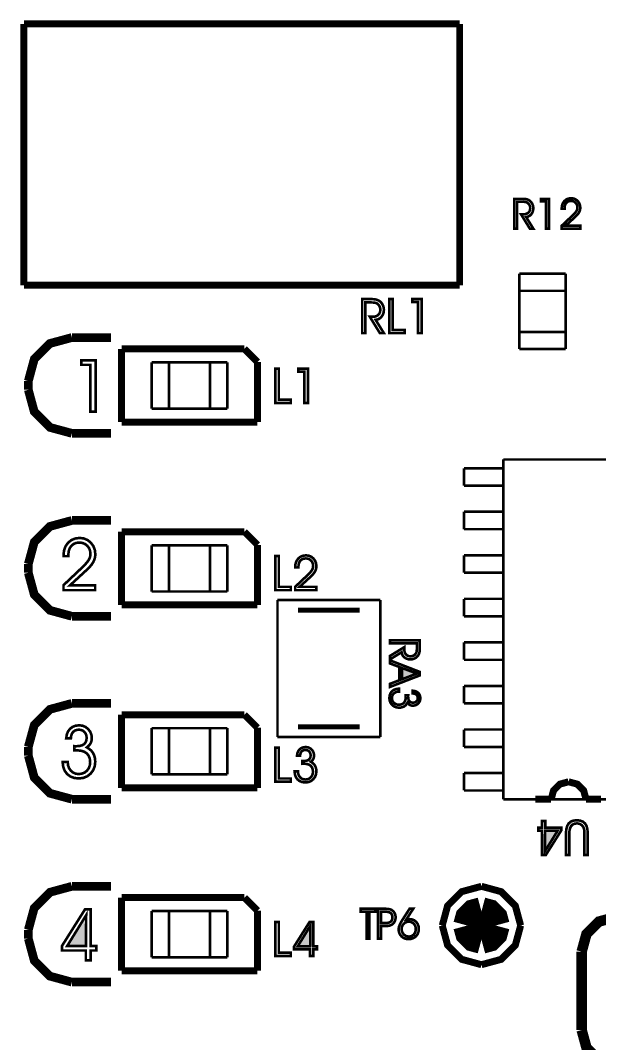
# Model space of a CAD drawing. Extents: x -1.96 to 2.19, y -1.6 to 2.11.
# Drawn here: x -0.702 to -0.038, y 0.253 to 1.427 of the extents above; entities that cross this region are included whole.
import ezdxf

# ---------------------------------------------------------------- set-up
doc = ezdxf.new("R2010")
doc.units = 0
doc.header["$LTSCALE"] = 0.000394
for name, color, linetype in [('M4', 7, 'CONTINUOUS'), ('ML', 7, 'CONTINUOUS'), ('TO', 7, 'CONTINUOUS')]:
    doc.layers.add(name, color=color, linetype=linetype)

msp = doc.modelspace()

# ---------------------------------------------------------------- linework, layer by layer
at = {"layer": 'M4', "color": 7, "linetype": 'CONTINUOUS', "const_width": 0.003}
for points in [[(-0.130008, 1.050165), (-0.130008, 1.136776)], [(-0.130008, 1.136776), (-0.076862, 1.136776)], [(-0.076862, 1.050165), (-0.076862, 1.136776)], [(-0.130008, 1.117091), (-0.076862, 1.117091)], [(-0.130008, 1.06985), (-0.076862, 1.06985)], [(-0.130008, 1.050165), (-0.076862, 1.050165)], [(-0.55174, 1.035043), (-0.46513, 1.035043)], [(-0.55174, 0.981898), (-0.55174, 1.035043)], [(-0.532055, 0.981898), (-0.532055, 1.035043)], [(-0.484815, 0.981898), (-0.484815, 1.035043)], [(-0.46513, 0.981898), (-0.46513, 1.035043)], [(-0.55174, 0.981898), (-0.46513, 0.981898)], [(-0.148433, 0.533472), (-0.148433, 0.923472)], [(-0.148433, 0.923472), (0.001567, 0.923472)], [(-0.193433, 0.913472), (-0.148433, 0.913472)], [(-0.193433, 0.893472), (-0.193433, 0.913472)], [(-0.193433, 0.893472), (-0.148433, 0.893472)], [(-0.193433, 0.863472), (-0.148433, 0.863472)], [(-0.193433, 0.843472), (-0.193433, 0.863472)], [(-0.193433, 0.843472), (-0.148433, 0.843472)], [(-0.55174, 0.771898), (-0.55174, 0.825043)], [(-0.55174, 0.825043), (-0.46513, 0.825043)], [(-0.532055, 0.771898), (-0.532055, 0.825043)], [(-0.484815, 0.771898), (-0.484815, 0.825043)], [(-0.46513, 0.771898), (-0.46513, 0.825043)], [(-0.193433, 0.813472), (-0.148433, 0.813472)], [(-0.193433, 0.793472), (-0.193433, 0.813472)], [(-0.193433, 0.793472), (-0.148433, 0.793472)], [(-0.55174, 0.771898), (-0.46513, 0.771898)], [(-0.407488, 0.604732), (-0.407488, 0.762213)], [(-0.407488, 0.762213), (-0.289382, 0.762213)], [(-0.289382, 0.604732), (-0.289382, 0.762213)], [(-0.193433, 0.763472), (-0.148433, 0.763472)], [(-0.193433, 0.743472), (-0.193433, 0.763472)], [(-0.193433, 0.743472), (-0.148433, 0.743472)], [(-0.193433, 0.713472), (-0.148433, 0.713472)], [(-0.193433, 0.693472), (-0.193433, 0.713472)], [(-0.193433, 0.693472), (-0.148433, 0.693472)], [(-0.193433, 0.663472), (-0.148433, 0.663472)], [(-0.193433, 0.643472), (-0.193433, 0.663472)], [(-0.193433, 0.643472), (-0.148433, 0.643472)], [(-0.55174, 0.561898), (-0.55174, 0.615043)], [(-0.55174, 0.615043), (-0.46513, 0.615043)], [(-0.532055, 0.561898), (-0.532055, 0.615043)], [(-0.484815, 0.561898), (-0.484815, 0.615043)], [(-0.46513, 0.561898), (-0.46513, 0.615043)], [(-0.193433, 0.613472), (-0.148433, 0.613472)], [(-0.193433, 0.593472), (-0.193433, 0.613472)], [(-0.407488, 0.604732), (-0.289382, 0.604732)], [(-0.193433, 0.593472), (-0.148433, 0.593472)], [(-0.193433, 0.563472), (-0.148433, 0.563472)], [(-0.193433, 0.543472), (-0.193433, 0.563472)], [(-0.55174, 0.561898), (-0.46513, 0.561898)], [(-0.073429, 0.553469), (-0.08351, 0.550731), (-0.090692, 0.543551), (-0.093429, 0.533472)], [(-0.073429, 0.553469), (-0.08351, 0.550731), (-0.090692, 0.543551), (-0.093429, 0.533472)], [(-0.053429, 0.533472), (-0.056166, 0.543551), (-0.063348, 0.550731), (-0.073429, 0.553469)], [(-0.053429, 0.533472), (-0.056166, 0.543551), (-0.063348, 0.550731), (-0.073429, 0.553469)], [(-0.193433, 0.543472), (-0.148433, 0.543472)], [(-0.148433, 0.533472), (-0.103433, 0.533472)], [(-0.103433, 0.533472), (-0.042433, 0.533472)], [(-0.043433, 0.533472), (0.001567, 0.533472)], [(-0.55174, 0.351898), (-0.55174, 0.405043)], [(-0.55174, 0.405043), (-0.46513, 0.405043)], [(-0.532055, 0.351898), (-0.532055, 0.405043)], [(-0.484815, 0.351898), (-0.484815, 0.405043)], [(-0.46513, 0.351898), (-0.46513, 0.405043)], [(-0.55174, 0.351898), (-0.46513, 0.351898)]]:
    msp.add_lwpolyline(points, dxfattribs=at)
at = {"layer": 'ML', "color": 7, "linetype": 'CONTINUOUS', "const_width": 0.0325}
for points in [[(-0.173429, 0.40472), (-0.181619, 0.402497), (-0.187453, 0.396662), (-0.189677, 0.388472)], [(-0.173429, 0.40472), (-0.181619, 0.402497), (-0.187453, 0.396662), (-0.189677, 0.388472)], [(-0.157181, 0.388472), (-0.159405, 0.396662), (-0.165239, 0.402497), (-0.173429, 0.40472)], [(-0.157181, 0.388472), (-0.159405, 0.396662), (-0.165239, 0.402497), (-0.173429, 0.40472)], [(-0.189677, 0.388472), (-0.187453, 0.380283), (-0.181619, 0.374448), (-0.173429, 0.372224)], [(-0.189677, 0.388472), (-0.187453, 0.380283), (-0.181619, 0.374448), (-0.173429, 0.372224)], [(-0.173429, 0.372224), (-0.165239, 0.374448), (-0.159405, 0.380283), (-0.157181, 0.388472)], [(-0.173429, 0.372224), (-0.165239, 0.374448), (-0.159405, 0.380283), (-0.157181, 0.388472)]]:
    msp.add_lwpolyline(points, dxfattribs=at)
at = {"layer": 'TO', "color": 7, "linetype": 'CONTINUOUS'}
for points, const_width in [([(-0.698433, 1.123472), (-0.698433, 1.423472)], 0.008), ([(-0.698433, 1.423472), (-0.198433, 1.423472)], 0.008), ([(-0.198433, 1.123472), (-0.198433, 1.423472)], 0.008), ([(-0.132421, 1.219339), (-0.132421, 1.188472), (-0.135732, 1.188472), (-0.135732, 1.222701), (-0.126539, 1.222701), (-0.124649, 1.22265), (-0.123024, 1.222497), (-0.121661, 1.222244), (-0.12047, 1.221871), (-0.119354, 1.221366), (-0.118315, 1.220728), (-0.117045, 1.219665), (-0.115968, 1.218387), (-0.115079, 1.216894), (-0.11442, 1.215264), (-0.114025, 1.213571), (-0.113894, 1.211815), (-0.114155, 1.209289), (-0.114941, 1.207009), (-0.116252, 1.204976), (-0.117961, 1.20335), (-0.119931, 1.202307), (-0.122165, 1.201846), (-0.113894, 1.188472), (-0.11789, 1.188472), (-0.128047, 1.204976), (-0.124803, 1.204976), (-0.122774, 1.205188), (-0.121015, 1.205822), (-0.119524, 1.206878), (-0.118394, 1.208268), (-0.117715, 1.209901), (-0.117488, 1.211772), (-0.117558, 1.212941), (-0.117766, 1.214038), (-0.118114, 1.215063), (-0.118593, 1.216008), (-0.119208, 1.216868), (-0.119957, 1.217646), (-0.120678, 1.218197), (-0.12149, 1.218632), (-0.12239, 1.218953), (-0.123585, 1.219168), (-0.125276, 1.219296), (-0.127461, 1.219339), (-0.132421, 1.219339)], 0.003), ([(-0.132421, 1.219339), (-0.132421, 1.188472), (-0.135732, 1.188472), (-0.135732, 1.222701), (-0.126539, 1.222701), (-0.124649, 1.22265), (-0.123024, 1.222497), (-0.121661, 1.222244), (-0.12047, 1.221871), (-0.119354, 1.221366), (-0.118315, 1.220728), (-0.117045, 1.219665), (-0.115968, 1.218387), (-0.115079, 1.216894), (-0.11442, 1.215264), (-0.114025, 1.213571), (-0.113894, 1.211815), (-0.114155, 1.209289), (-0.114941, 1.207009), (-0.116252, 1.204976), (-0.117961, 1.20335), (-0.119931, 1.202307), (-0.122165, 1.201846), (-0.113894, 1.188472), (-0.11789, 1.188472), (-0.128047, 1.204976), (-0.124803, 1.204976), (-0.122774, 1.205188), (-0.121015, 1.205822), (-0.119524, 1.206878), (-0.118394, 1.208268), (-0.117715, 1.209901), (-0.117488, 1.211772), (-0.117558, 1.212941), (-0.117766, 1.214038), (-0.118114, 1.215063), (-0.118593, 1.216008), (-0.119208, 1.216868), (-0.119957, 1.217646), (-0.120678, 1.218197), (-0.12149, 1.218632), (-0.12239, 1.218953), (-0.123585, 1.219168), (-0.125276, 1.219296), (-0.127461, 1.219339), (-0.132421, 1.219339)], 0.003), ([(-0.095776, 1.188472), (-0.099346, 1.188472), (-0.099346, 1.219764), (-0.105315, 1.219764), (-0.105315, 1.222701), (-0.095776, 1.222701), (-0.095776, 1.188472)], 0.003), ([(-0.095776, 1.188472), (-0.099346, 1.188472), (-0.099346, 1.219764), (-0.105315, 1.219764), (-0.105315, 1.222701), (-0.095776, 1.222701), (-0.095776, 1.188472)], 0.003), ([(-0.06011, 1.188472), (-0.081331, 1.188472), (-0.081331, 1.191787), (-0.069201, 1.203299), (-0.067073, 1.205412), (-0.065488, 1.207207), (-0.064441, 1.208685), (-0.063795, 1.210016), (-0.063408, 1.211379), (-0.06328, 1.212776), (-0.063512, 1.214803), (-0.064212, 1.216601), (-0.065382, 1.218169), (-0.066911, 1.219378), (-0.068694, 1.220102), (-0.070732, 1.220343), (-0.072808, 1.220096), (-0.074587, 1.219354), (-0.076067, 1.218118), (-0.077179, 1.216473), (-0.077845, 1.214503), (-0.078067, 1.212205), (-0.078064, 1.21207), (-0.078056, 1.211906), (-0.078043, 1.211717), (-0.078029, 1.211526), (-0.078019, 1.211369), (-0.078016, 1.211244), (-0.081331, 1.211244), (-0.081331, 1.211756), (-0.080993, 1.214994), (-0.07998, 1.217802), (-0.078291, 1.220181), (-0.076066, 1.221981), (-0.073453, 1.223064), (-0.070453, 1.223425), (-0.067694, 1.223077), (-0.065228, 1.222032), (-0.063055, 1.220287), (-0.061363, 1.21803), (-0.060349, 1.215449), (-0.060012, 1.212543), (-0.060154, 1.210796), (-0.060581, 1.209097), (-0.061295, 1.207449), (-0.062312, 1.205811), (-0.063663, 1.204139), (-0.065346, 1.202433), (-0.076886, 1.191787), (-0.06011, 1.191787), (-0.06011, 1.188472)], 0.003), ([(-0.06011, 1.188472), (-0.081331, 1.188472), (-0.081331, 1.191787), (-0.069201, 1.203299), (-0.067073, 1.205412), (-0.065488, 1.207207), (-0.064441, 1.208685), (-0.063795, 1.210016), (-0.063408, 1.211379), (-0.06328, 1.212776), (-0.063512, 1.214803), (-0.064212, 1.216601), (-0.065382, 1.218169), (-0.066911, 1.219378), (-0.068694, 1.220102), (-0.070732, 1.220343), (-0.072808, 1.220096), (-0.074587, 1.219354), (-0.076067, 1.218118), (-0.077179, 1.216473), (-0.077845, 1.214503), (-0.078067, 1.212205), (-0.078064, 1.21207), (-0.078056, 1.211906), (-0.078043, 1.211717), (-0.078029, 1.211526), (-0.078019, 1.211369), (-0.078016, 1.211244), (-0.081331, 1.211244), (-0.081331, 1.211756), (-0.080993, 1.214994), (-0.07998, 1.217802), (-0.078291, 1.220181), (-0.076066, 1.221981), (-0.073453, 1.223064), (-0.070453, 1.223425), (-0.067694, 1.223077), (-0.065228, 1.222032), (-0.063055, 1.220287), (-0.061363, 1.21803), (-0.060349, 1.215449), (-0.060012, 1.212543), (-0.060154, 1.210796), (-0.060581, 1.209097), (-0.061295, 1.207449), (-0.062312, 1.205811), (-0.063663, 1.204139), (-0.065346, 1.202433), (-0.076886, 1.191787), (-0.06011, 1.191787), (-0.06011, 1.188472)], 0.003), ([(-0.698433, 1.123472), (-0.198433, 1.123472)], 0.008), ([(-0.306559, 1.103748), (-0.306559, 1.068472), (-0.310346, 1.068472), (-0.310346, 1.107591), (-0.299839, 1.107591), (-0.297679, 1.107533), (-0.295822, 1.107358), (-0.294264, 1.107067), (-0.292902, 1.106643), (-0.291628, 1.106065), (-0.290437, 1.105335), (-0.288988, 1.104122), (-0.287758, 1.102662), (-0.286744, 1.100953), (-0.285988, 1.09909), (-0.285536, 1.097156), (-0.285386, 1.09515), (-0.285685, 1.092263), (-0.286584, 1.089657), (-0.288083, 1.087335), (-0.290036, 1.085476), (-0.292287, 1.084285), (-0.294839, 1.08376), (-0.285386, 1.068472), (-0.289953, 1.068472), (-0.301563, 1.087335), (-0.297858, 1.087335), (-0.295538, 1.087576), (-0.293527, 1.088301), (-0.291823, 1.089508), (-0.290532, 1.091097), (-0.289755, 1.092963), (-0.289496, 1.095102), (-0.289575, 1.096437), (-0.289812, 1.097691), (-0.290209, 1.098862), (-0.290756, 1.099941), (-0.291459, 1.100925), (-0.292319, 1.101815), (-0.293142, 1.102445), (-0.294068, 1.102943), (-0.295098, 1.103311), (-0.296464, 1.103554), (-0.298396, 1.103699), (-0.300894, 1.103748), (-0.306559, 1.103748)], 0.003), ([(-0.306559, 1.103748), (-0.306559, 1.068472), (-0.310346, 1.068472), (-0.310346, 1.107591), (-0.299839, 1.107591), (-0.297679, 1.107533), (-0.295822, 1.107358), (-0.294264, 1.107067), (-0.292902, 1.106643), (-0.291628, 1.106065), (-0.290437, 1.105335), (-0.288988, 1.104122), (-0.287758, 1.102662), (-0.286744, 1.100953), (-0.285988, 1.09909), (-0.285536, 1.097156), (-0.285386, 1.09515), (-0.285685, 1.092263), (-0.286584, 1.089657), (-0.288083, 1.087335), (-0.290036, 1.085476), (-0.292287, 1.084285), (-0.294839, 1.08376), (-0.285386, 1.068472), (-0.289953, 1.068472), (-0.301563, 1.087335), (-0.297858, 1.087335), (-0.295538, 1.087576), (-0.293527, 1.088301), (-0.291823, 1.089508), (-0.290532, 1.091097), (-0.289755, 1.092963), (-0.289496, 1.095102), (-0.289575, 1.096437), (-0.289812, 1.097691), (-0.290209, 1.098862), (-0.290756, 1.099941), (-0.291459, 1.100925), (-0.292319, 1.101815), (-0.293142, 1.102445), (-0.294068, 1.102943), (-0.295098, 1.103311), (-0.296464, 1.103554), (-0.298396, 1.103699), (-0.300894, 1.103748), (-0.306559, 1.103748)], 0.003), ([(-0.261583, 1.068472), (-0.279209, 1.068472), (-0.279209, 1.107591), (-0.275339, 1.107591), (-0.275339, 1.07226), (-0.261583, 1.07226), (-0.261583, 1.068472)], 0.003), ([(-0.261583, 1.068472), (-0.279209, 1.068472), (-0.279209, 1.107591), (-0.275339, 1.107591), (-0.275339, 1.07226), (-0.261583, 1.07226), (-0.261583, 1.068472)], 0.003), ([(-0.242004, 1.068472), (-0.246087, 1.068472), (-0.246087, 1.104236), (-0.252909, 1.104236), (-0.252909, 1.107591), (-0.242004, 1.107591), (-0.242004, 1.068472)], 0.003), ([(-0.242004, 1.068472), (-0.246087, 1.068472), (-0.246087, 1.104236), (-0.252909, 1.104236), (-0.252909, 1.107591), (-0.242004, 1.107591), (-0.242004, 1.068472)], 0.003), ([(-0.643433, 1.063469), (-0.668633, 1.056626), (-0.686586, 1.038672), (-0.693429, 1.013472)], 0.01), ([(-0.643433, 1.063469), (-0.668633, 1.056626), (-0.686586, 1.038672), (-0.693429, 1.013472)], 0.01), ([(-0.643433, 1.063472), (-0.598433, 1.063472)], 0.01), ([(-0.586433, 1.050472), (-0.445433, 1.050472)], 0.008), ([(-0.586433, 0.966472), (-0.586433, 1.050472)], 0.008), ([(-0.445433, 1.050472), (-0.430433, 1.035472)], 0.008), ([(-0.616205, 0.978472), (-0.622323, 0.978472), (-0.622323, 1.032114), (-0.632559, 1.032114), (-0.632559, 1.03715), (-0.616205, 1.03715), (-0.616205, 0.978472)], 0.003), ([(-0.616205, 0.978472), (-0.622323, 0.978472), (-0.622323, 1.032114), (-0.632559, 1.032114), (-0.632559, 1.03715), (-0.616205, 1.03715), (-0.616205, 0.978472)], 0.003), ([(-0.430433, 0.966472), (-0.430433, 1.035472)], 0.008), ([(-0.392181, 0.988472), (-0.409807, 0.988472), (-0.409807, 1.027591), (-0.405937, 1.027591), (-0.405937, 0.99226), (-0.392181, 0.99226), (-0.392181, 0.988472)], 0.003), ([(-0.392181, 0.988472), (-0.409807, 0.988472), (-0.409807, 1.027591), (-0.405937, 1.027591), (-0.405937, 0.99226), (-0.392181, 0.99226), (-0.392181, 0.988472)], 0.003), ([(-0.372602, 0.988472), (-0.376685, 0.988472), (-0.376685, 1.024236), (-0.383508, 1.024236), (-0.383508, 1.027591), (-0.372602, 1.027591), (-0.372602, 0.988472)], 0.003), ([(-0.372602, 0.988472), (-0.376685, 0.988472), (-0.376685, 1.024236), (-0.383508, 1.024236), (-0.383508, 1.027591), (-0.372602, 1.027591), (-0.372602, 0.988472)], 0.003), ([(-0.693433, 1.003472), (-0.693433, 1.013472)], 0.01), ([(-0.693429, 1.003472), (-0.686586, 0.978273), (-0.668633, 0.960319), (-0.643433, 0.953476)], 0.01), ([(-0.693429, 1.003472), (-0.686586, 0.978273), (-0.668633, 0.960319), (-0.643433, 0.953476)], 0.01), ([(-0.586433, 0.966472), (-0.430433, 0.966472)], 0.008), ([(-0.643433, 0.953472), (-0.598433, 0.953472)], 0.01), ([(-0.643433, 0.853469), (-0.668633, 0.846626), (-0.686586, 0.828672), (-0.693429, 0.803472)], 0.01), ([(-0.643433, 0.853469), (-0.668633, 0.846626), (-0.686586, 0.828672), (-0.693429, 0.803472)], 0.01), ([(-0.643433, 0.853472), (-0.598433, 0.853472)], 0.01), ([(-0.616693, 0.773472), (-0.653071, 0.773472), (-0.653071, 0.779154), (-0.632276, 0.79889), (-0.628629, 0.802513), (-0.625912, 0.805591), (-0.624118, 0.808122), (-0.623008, 0.810404), (-0.622346, 0.812741), (-0.622126, 0.815134), (-0.622525, 0.81861), (-0.623725, 0.821692), (-0.625728, 0.824378), (-0.628351, 0.82645), (-0.631408, 0.827693), (-0.634902, 0.828106), (-0.63846, 0.827683), (-0.641511, 0.826414), (-0.644051, 0.824295), (-0.645954, 0.821475), (-0.647096, 0.818098), (-0.647476, 0.814157), (-0.647471, 0.813925), (-0.647457, 0.813643), (-0.647433, 0.813319), (-0.647411, 0.812992), (-0.647398, 0.812724), (-0.647394, 0.812508), (-0.653071, 0.812508), (-0.653071, 0.81339), (-0.652493, 0.818937), (-0.650756, 0.823751), (-0.647858, 0.827831), (-0.644045, 0.830916), (-0.639565, 0.832768), (-0.634421, 0.833386), (-0.629693, 0.832789), (-0.625468, 0.830998), (-0.62174, 0.828008), (-0.618842, 0.824141), (-0.617106, 0.819716), (-0.616528, 0.814736), (-0.616771, 0.811738), (-0.617503, 0.808826), (-0.618728, 0.806004), (-0.62047, 0.803196), (-0.622784, 0.800331), (-0.625673, 0.797406), (-0.645453, 0.779154), (-0.616693, 0.779154), (-0.616693, 0.773472)], 0.003), ([(-0.616693, 0.773472), (-0.653071, 0.773472), (-0.653071, 0.779154), (-0.632276, 0.79889), (-0.628629, 0.802513), (-0.625912, 0.805591), (-0.624118, 0.808122), (-0.623008, 0.810404), (-0.622346, 0.812741), (-0.622126, 0.815134), (-0.622525, 0.81861), (-0.623725, 0.821692), (-0.625728, 0.824378), (-0.628351, 0.82645), (-0.631408, 0.827693), (-0.634902, 0.828106), (-0.63846, 0.827683), (-0.641511, 0.826414), (-0.644051, 0.824295), (-0.645954, 0.821475), (-0.647096, 0.818098), (-0.647476, 0.814157), (-0.647471, 0.813925), (-0.647457, 0.813643), (-0.647433, 0.813319), (-0.647411, 0.812992), (-0.647398, 0.812724), (-0.647394, 0.812508), (-0.653071, 0.812508), (-0.653071, 0.81339), (-0.652493, 0.818937), (-0.650756, 0.823751), (-0.647858, 0.827831), (-0.644045, 0.830916), (-0.639565, 0.832768), (-0.634421, 0.833386), (-0.629693, 0.832789), (-0.625468, 0.830998), (-0.62174, 0.828008), (-0.618842, 0.824141), (-0.617106, 0.819716), (-0.616528, 0.814736), (-0.616771, 0.811738), (-0.617503, 0.808826), (-0.618728, 0.806004), (-0.62047, 0.803196), (-0.622784, 0.800331), (-0.625673, 0.797406), (-0.645453, 0.779154), (-0.616693, 0.779154), (-0.616693, 0.773472)], 0.003), ([(-0.586433, 0.756472), (-0.586433, 0.840472)], 0.008), ([(-0.586433, 0.840472), (-0.445433, 0.840472)], 0.008), ([(-0.445433, 0.840472), (-0.430433, 0.825472)], 0.008), ([(-0.430433, 0.756472), (-0.430433, 0.825472)], 0.008), ([(-0.392181, 0.773472), (-0.409807, 0.773472), (-0.409807, 0.812591), (-0.405937, 0.812591), (-0.405937, 0.77726), (-0.392181, 0.77726), (-0.392181, 0.773472)], 0.003), ([(-0.392181, 0.773472), (-0.409807, 0.773472), (-0.409807, 0.812591), (-0.405937, 0.812591), (-0.405937, 0.77726), (-0.392181, 0.77726), (-0.392181, 0.773472)], 0.003), ([(-0.362929, 0.773472), (-0.387185, 0.773472), (-0.387185, 0.77726), (-0.373319, 0.790417), (-0.370889, 0.792832), (-0.369078, 0.794884), (-0.367882, 0.796571), (-0.367141, 0.798093), (-0.366698, 0.799652), (-0.366551, 0.801248), (-0.366818, 0.803565), (-0.367618, 0.80562), (-0.368953, 0.807409), (-0.370703, 0.808792), (-0.372741, 0.809619), (-0.375071, 0.809894), (-0.377442, 0.809612), (-0.379475, 0.808767), (-0.381169, 0.807354), (-0.382437, 0.805474), (-0.383198, 0.803224), (-0.383453, 0.800598), (-0.383449, 0.800443), (-0.383439, 0.800255), (-0.383425, 0.800039), (-0.383409, 0.799821), (-0.3834, 0.799641), (-0.383398, 0.799496), (-0.387185, 0.799496), (-0.387185, 0.800083), (-0.386799, 0.803782), (-0.385641, 0.806992), (-0.383709, 0.809713), (-0.381166, 0.811768), (-0.378178, 0.813005), (-0.374748, 0.813417), (-0.371597, 0.813019), (-0.36878, 0.811824), (-0.366295, 0.809831), (-0.364363, 0.807251), (-0.363205, 0.804301), (-0.362819, 0.800984), (-0.362981, 0.798985), (-0.363469, 0.797042), (-0.364287, 0.795157), (-0.365449, 0.793288), (-0.366992, 0.79138), (-0.368917, 0.789429), (-0.382102, 0.77726), (-0.362929, 0.77726), (-0.362929, 0.773472)], 0.003), ([(-0.362929, 0.773472), (-0.387185, 0.773472), (-0.387185, 0.77726), (-0.373319, 0.790417), (-0.370889, 0.792832), (-0.369078, 0.794884), (-0.367882, 0.796571), (-0.367141, 0.798093), (-0.366698, 0.799652), (-0.366551, 0.801248), (-0.366818, 0.803565), (-0.367618, 0.80562), (-0.368953, 0.807409), (-0.370703, 0.808792), (-0.372741, 0.809619), (-0.375071, 0.809894), (-0.377442, 0.809612), (-0.379475, 0.808767), (-0.381169, 0.807354), (-0.382437, 0.805474), (-0.383198, 0.803224), (-0.383453, 0.800598), (-0.383449, 0.800443), (-0.383439, 0.800255), (-0.383425, 0.800039), (-0.383409, 0.799821), (-0.3834, 0.799641), (-0.383398, 0.799496), (-0.387185, 0.799496), (-0.387185, 0.800083), (-0.386799, 0.803782), (-0.385641, 0.806992), (-0.383709, 0.809713), (-0.381166, 0.811768), (-0.378178, 0.813005), (-0.374748, 0.813417), (-0.371597, 0.813019), (-0.36878, 0.811824), (-0.366295, 0.809831), (-0.364363, 0.807251), (-0.363205, 0.804301), (-0.362819, 0.800984), (-0.362981, 0.798985), (-0.363469, 0.797042), (-0.364287, 0.795157), (-0.365449, 0.793288), (-0.366992, 0.79138), (-0.368917, 0.789429), (-0.382102, 0.77726), (-0.362929, 0.77726), (-0.362929, 0.773472)], 0.003), ([(-0.693433, 0.793472), (-0.693433, 0.803472)], 0.01), ([(-0.693429, 0.793472), (-0.686586, 0.768273), (-0.668633, 0.750319), (-0.643433, 0.743476)], 0.01), ([(-0.693429, 0.793472), (-0.686586, 0.768273), (-0.668633, 0.750319), (-0.643433, 0.743476)], 0.01), ([(-0.586433, 0.756472), (-0.430433, 0.756472)], 0.008), ([(-0.383866, 0.750402), (-0.313004, 0.750402)], 0.005906), ([(-0.643433, 0.743472), (-0.598433, 0.743472)], 0.01), ([(-0.247571, 0.712457), (-0.278437, 0.712457), (-0.278437, 0.715768), (-0.244209, 0.715768), (-0.244209, 0.706575), (-0.24426, 0.704685), (-0.244412, 0.703059), (-0.244665, 0.701697), (-0.245038, 0.700506), (-0.245543, 0.699389), (-0.246181, 0.69835), (-0.247244, 0.697081), (-0.248522, 0.696003), (-0.250016, 0.695114), (-0.251646, 0.694455), (-0.253339, 0.694061), (-0.255094, 0.693929), (-0.257621, 0.694191), (-0.2599, 0.694976), (-0.261933, 0.696287), (-0.263559, 0.697996), (-0.264602, 0.699967), (-0.265063, 0.702201), (-0.278437, 0.693929), (-0.278437, 0.697925), (-0.261933, 0.708083), (-0.261933, 0.704839), (-0.261722, 0.702809), (-0.261088, 0.70105), (-0.260031, 0.699559), (-0.258641, 0.698429), (-0.257008, 0.69775), (-0.255138, 0.697524), (-0.253969, 0.697593), (-0.252871, 0.697802), (-0.251846, 0.69815), (-0.250901, 0.698628), (-0.250041, 0.699243), (-0.249264, 0.699992), (-0.248712, 0.700714), (-0.248277, 0.701525), (-0.247957, 0.702425), (-0.247741, 0.70362), (-0.247613, 0.705312), (-0.247571, 0.707496), (-0.247571, 0.712457)], 0.003), ([(-0.247571, 0.712457), (-0.278437, 0.712457), (-0.278437, 0.715768), (-0.244209, 0.715768), (-0.244209, 0.706575), (-0.24426, 0.704685), (-0.244412, 0.703059), (-0.244665, 0.701697), (-0.245038, 0.700506), (-0.245543, 0.699389), (-0.246181, 0.69835), (-0.247244, 0.697081), (-0.248522, 0.696003), (-0.250016, 0.695114), (-0.251646, 0.694455), (-0.253339, 0.694061), (-0.255094, 0.693929), (-0.257621, 0.694191), (-0.2599, 0.694976), (-0.261933, 0.696287), (-0.263559, 0.697996), (-0.264602, 0.699967), (-0.265063, 0.702201), (-0.278437, 0.693929), (-0.278437, 0.697925), (-0.261933, 0.708083), (-0.261933, 0.704839), (-0.261722, 0.702809), (-0.261088, 0.70105), (-0.260031, 0.699559), (-0.258641, 0.698429), (-0.257008, 0.69775), (-0.255138, 0.697524), (-0.253969, 0.697593), (-0.252871, 0.697802), (-0.251846, 0.69815), (-0.250901, 0.698628), (-0.250041, 0.699243), (-0.249264, 0.699992), (-0.248712, 0.700714), (-0.248277, 0.701525), (-0.247957, 0.702425), (-0.247741, 0.70362), (-0.247613, 0.705312), (-0.247571, 0.707496), (-0.247571, 0.712457)], 0.003), ([(-0.278437, 0.689346), (-0.278437, 0.692894), (-0.244209, 0.679614), (-0.244209, 0.675571), (-0.278437, 0.662331), (-0.278437, 0.665925), (-0.267693, 0.670016), (-0.267693, 0.685252), (-0.278437, 0.689346)], 0.003), ([(-0.278437, 0.689346), (-0.278437, 0.692894), (-0.244209, 0.679614), (-0.244209, 0.675571), (-0.278437, 0.662331), (-0.278437, 0.665925), (-0.267693, 0.670016), (-0.267693, 0.685252), (-0.278437, 0.689346)], 0.003), ([(-0.264614, 0.671197), (-0.247425, 0.677689), (-0.264614, 0.684083), (-0.264614, 0.671197)], 0.003), ([(-0.264614, 0.671197), (-0.247425, 0.677689), (-0.264614, 0.684083), (-0.264614, 0.671197)], 0.003), ([(-0.268047, 0.65698), (-0.268327, 0.65698), (-0.27046, 0.656747), (-0.272334, 0.656046), (-0.273953, 0.654878), (-0.27519, 0.653363), (-0.275933, 0.651628), (-0.276181, 0.649669), (-0.275935, 0.647563), (-0.275196, 0.645718), (-0.273961, 0.644134), (-0.272342, 0.642925), (-0.27045, 0.642201), (-0.26828, 0.641961), (-0.265873, 0.642216), (-0.263885, 0.642983), (-0.262319, 0.64426), (-0.261189, 0.646034), (-0.260512, 0.648284), (-0.260287, 0.651008), (-0.260288, 0.651396), (-0.26029, 0.651721), (-0.260295, 0.65198), (-0.260305, 0.6522), (-0.260319, 0.652399), (-0.260335, 0.652583), (-0.257488, 0.652583), (-0.257504, 0.652403), (-0.257517, 0.652216), (-0.257528, 0.65202), (-0.257533, 0.651779), (-0.257535, 0.651473), (-0.257535, 0.651098), (-0.25738, 0.64903), (-0.256915, 0.647335), (-0.256138, 0.646012), (-0.25505, 0.645067), (-0.25366, 0.6445), (-0.251969, 0.644311), (-0.250459, 0.644474), (-0.249141, 0.644961), (-0.248012, 0.645772), (-0.24715, 0.646824), (-0.246636, 0.648043), (-0.246465, 0.649429), (-0.246633, 0.650986), (-0.247138, 0.652302), (-0.24798, 0.653378), (-0.249125, 0.654183), (-0.250539, 0.654677), (-0.252224, 0.654862), (-0.252224, 0.657992), (-0.249742, 0.657611), (-0.247626, 0.656758), (-0.245878, 0.655429), (-0.244572, 0.653697), (-0.243789, 0.651643), (-0.243528, 0.649268), (-0.243806, 0.647049), (-0.24464, 0.645062), (-0.246031, 0.643307), (-0.247803, 0.641942), (-0.249783, 0.641123), (-0.251969, 0.64085), (-0.253273, 0.640939), (-0.254461, 0.641203), (-0.255531, 0.641638), (-0.256512, 0.642273), (-0.257439, 0.643115), (-0.258315, 0.644165), (-0.259402, 0.642457), (-0.260698, 0.641055), (-0.262205, 0.639961), (-0.263914, 0.639178), (-0.26583, 0.638705), (-0.267949, 0.638547), (-0.270935, 0.638893), (-0.273585, 0.63993), (-0.275902, 0.641661), (-0.277687, 0.643916), (-0.27876, 0.646521), (-0.279118, 0.649476), (-0.27879, 0.652588), (-0.277803, 0.655231), (-0.276157, 0.657406), (-0.273941, 0.659031), (-0.271237, 0.660026), (-0.268047, 0.66039), (-0.268047, 0.65698)], 0.003), ([(-0.268047, 0.65698), (-0.268327, 0.65698), (-0.27046, 0.656747), (-0.272334, 0.656046), (-0.273953, 0.654878), (-0.27519, 0.653363), (-0.275933, 0.651628), (-0.276181, 0.649669), (-0.275935, 0.647563), (-0.275196, 0.645718), (-0.273961, 0.644134), (-0.272342, 0.642925), (-0.27045, 0.642201), (-0.26828, 0.641961), (-0.265873, 0.642216), (-0.263885, 0.642983), (-0.262319, 0.64426), (-0.261189, 0.646034), (-0.260512, 0.648284), (-0.260287, 0.651008), (-0.260288, 0.651396), (-0.26029, 0.651721), (-0.260295, 0.65198), (-0.260305, 0.6522), (-0.260319, 0.652399), (-0.260335, 0.652583), (-0.257488, 0.652583), (-0.257504, 0.652403), (-0.257517, 0.652216), (-0.257528, 0.65202), (-0.257533, 0.651779), (-0.257535, 0.651473), (-0.257535, 0.651098), (-0.25738, 0.64903), (-0.256915, 0.647335), (-0.256138, 0.646012), (-0.25505, 0.645067), (-0.25366, 0.6445), (-0.251969, 0.644311), (-0.250459, 0.644474), (-0.249141, 0.644961), (-0.248012, 0.645772), (-0.24715, 0.646824), (-0.246636, 0.648043), (-0.246465, 0.649429), (-0.246633, 0.650986), (-0.247138, 0.652302), (-0.24798, 0.653378), (-0.249125, 0.654183), (-0.250539, 0.654677), (-0.252224, 0.654862), (-0.252224, 0.657992), (-0.249742, 0.657611), (-0.247626, 0.656758), (-0.245878, 0.655429), (-0.244572, 0.653697), (-0.243789, 0.651643), (-0.243528, 0.649268), (-0.243806, 0.647049), (-0.24464, 0.645062), (-0.246031, 0.643307), (-0.247803, 0.641942), (-0.249783, 0.641123), (-0.251969, 0.64085), (-0.253273, 0.640939), (-0.254461, 0.641203), (-0.255531, 0.641638), (-0.256512, 0.642273), (-0.257439, 0.643115), (-0.258315, 0.644165), (-0.259402, 0.642457), (-0.260698, 0.641055), (-0.262205, 0.639961), (-0.263914, 0.639178), (-0.26583, 0.638705), (-0.267949, 0.638547), (-0.270935, 0.638893), (-0.273585, 0.63993), (-0.275902, 0.641661), (-0.277687, 0.643916), (-0.27876, 0.646521), (-0.279118, 0.649476), (-0.27879, 0.652588), (-0.277803, 0.655231), (-0.276157, 0.657406), (-0.273941, 0.659031), (-0.271237, 0.660026), (-0.268047, 0.66039), (-0.268047, 0.65698)], 0.003), ([(-0.643433, 0.643469), (-0.668633, 0.636626), (-0.686586, 0.618672), (-0.693429, 0.593472)], 0.01), ([(-0.643433, 0.643469), (-0.668633, 0.636626), (-0.686586, 0.618672), (-0.693429, 0.593472)], 0.01), ([(-0.643433, 0.643472), (-0.598433, 0.643472)], 0.01), ([(-0.586433, 0.546472), (-0.586433, 0.630472)], 0.008), ([(-0.586433, 0.630472), (-0.445433, 0.630472)], 0.008), ([(-0.445433, 0.630472), (-0.430433, 0.615472)], 0.008), ([(-0.648205, 0.576283), (-0.648205, 0.575803), (-0.647805, 0.572149), (-0.646604, 0.568937), (-0.644598, 0.566161), (-0.642004, 0.56404), (-0.639029, 0.562765), (-0.635673, 0.562339), (-0.63206, 0.56276), (-0.628897, 0.564028), (-0.626181, 0.566146), (-0.62411, 0.568923), (-0.622869, 0.572166), (-0.622457, 0.575886), (-0.622896, 0.580012), (-0.624212, 0.583419), (-0.626402, 0.586106), (-0.629442, 0.588041), (-0.633299, 0.5892), (-0.637969, 0.589587), (-0.638633, 0.589586), (-0.63919, 0.589582), (-0.639634, 0.589571), (-0.640011, 0.589554), (-0.640352, 0.589531), (-0.640665, 0.589504), (-0.640665, 0.594386), (-0.640358, 0.594359), (-0.640039, 0.594334), (-0.639705, 0.594315), (-0.639291, 0.594307), (-0.638764, 0.594304), (-0.638122, 0.594303), (-0.634577, 0.594569), (-0.631671, 0.595368), (-0.629402, 0.596697), (-0.627783, 0.598564), (-0.626809, 0.600947), (-0.626484, 0.60385), (-0.626763, 0.606435), (-0.627599, 0.608694), (-0.628988, 0.61063), (-0.630795, 0.612107), (-0.632886, 0.61299), (-0.63526, 0.613283), (-0.637928, 0.612995), (-0.640184, 0.612129), (-0.642028, 0.610685), (-0.643408, 0.608723), (-0.644254, 0.606298), (-0.644571, 0.603409), (-0.649937, 0.603409), (-0.649285, 0.607664), (-0.647824, 0.61129), (-0.645547, 0.614287), (-0.642578, 0.616526), (-0.639056, 0.61787), (-0.634984, 0.618319), (-0.631181, 0.617842), (-0.627773, 0.616412), (-0.624768, 0.614028), (-0.622428, 0.610987), (-0.621023, 0.607594), (-0.620555, 0.60385), (-0.620707, 0.601613), (-0.621158, 0.599576), (-0.621906, 0.59774), (-0.622991, 0.596057), (-0.624435, 0.594468), (-0.626236, 0.592969), (-0.623308, 0.591101), (-0.620905, 0.58888), (-0.619031, 0.586299), (-0.617688, 0.583369), (-0.61688, 0.580085), (-0.61661, 0.576449), (-0.617202, 0.571332), (-0.618978, 0.566789), (-0.621945, 0.562819), (-0.62581, 0.559756), (-0.630278, 0.557917), (-0.635343, 0.557303), (-0.640675, 0.557867), (-0.645204, 0.559559), (-0.648933, 0.562378), (-0.65172, 0.56618), (-0.653427, 0.570815), (-0.654051, 0.576283), (-0.648205, 0.576283)], 0.003), ([(-0.648205, 0.576283), (-0.648205, 0.575803), (-0.647805, 0.572149), (-0.646604, 0.568937), (-0.644598, 0.566161), (-0.642004, 0.56404), (-0.639029, 0.562765), (-0.635673, 0.562339), (-0.63206, 0.56276), (-0.628897, 0.564028), (-0.626181, 0.566146), (-0.62411, 0.568923), (-0.622869, 0.572166), (-0.622457, 0.575886), (-0.622896, 0.580012), (-0.624212, 0.583419), (-0.626402, 0.586106), (-0.629442, 0.588041), (-0.633299, 0.5892), (-0.637969, 0.589587), (-0.638633, 0.589586), (-0.63919, 0.589582), (-0.639634, 0.589571), (-0.640011, 0.589554), (-0.640352, 0.589531), (-0.640665, 0.589504), (-0.640665, 0.594386), (-0.640358, 0.594359), (-0.640039, 0.594334), (-0.639705, 0.594315), (-0.639291, 0.594307), (-0.638764, 0.594304), (-0.638122, 0.594303), (-0.634577, 0.594569), (-0.631671, 0.595368), (-0.629402, 0.596697), (-0.627783, 0.598564), (-0.626809, 0.600947), (-0.626484, 0.60385), (-0.626763, 0.606435), (-0.627599, 0.608694), (-0.628988, 0.61063), (-0.630795, 0.612107), (-0.632886, 0.61299), (-0.63526, 0.613283), (-0.637928, 0.612995), (-0.640184, 0.612129), (-0.642028, 0.610685), (-0.643408, 0.608723), (-0.644254, 0.606298), (-0.644571, 0.603409), (-0.649937, 0.603409), (-0.649285, 0.607664), (-0.647824, 0.61129), (-0.645547, 0.614287), (-0.642578, 0.616526), (-0.639056, 0.61787), (-0.634984, 0.618319), (-0.631181, 0.617842), (-0.627773, 0.616412), (-0.624768, 0.614028), (-0.622428, 0.610987), (-0.621023, 0.607594), (-0.620555, 0.60385), (-0.620707, 0.601613), (-0.621158, 0.599576), (-0.621906, 0.59774), (-0.622991, 0.596057), (-0.624435, 0.594468), (-0.626236, 0.592969), (-0.623308, 0.591101), (-0.620905, 0.58888), (-0.619031, 0.586299), (-0.617688, 0.583369), (-0.61688, 0.580085), (-0.61661, 0.576449), (-0.617202, 0.571332), (-0.618978, 0.566789), (-0.621945, 0.562819), (-0.62581, 0.559756), (-0.630278, 0.557917), (-0.635343, 0.557303), (-0.640675, 0.557867), (-0.645204, 0.559559), (-0.648933, 0.562378), (-0.65172, 0.56618), (-0.653427, 0.570815), (-0.654051, 0.576283), (-0.648205, 0.576283)], 0.003), ([(-0.430433, 0.546472), (-0.430433, 0.615472)], 0.008), ([(-0.383866, 0.616543), (-0.313004, 0.616543)], 0.005906), ([(-0.693433, 0.583472), (-0.693433, 0.593472)], 0.01), ([(-0.693429, 0.583472), (-0.686586, 0.558273), (-0.668633, 0.540319), (-0.643433, 0.533476)], 0.01), ([(-0.693429, 0.583472), (-0.686586, 0.558273), (-0.668633, 0.540319), (-0.643433, 0.533476)], 0.01), ([(-0.392181, 0.553472), (-0.409807, 0.553472), (-0.409807, 0.592591), (-0.405937, 0.592591), (-0.405937, 0.55726), (-0.392181, 0.55726), (-0.392181, 0.553472)], 0.003), ([(-0.392181, 0.553472), (-0.409807, 0.553472), (-0.409807, 0.592591), (-0.405937, 0.592591), (-0.405937, 0.55726), (-0.392181, 0.55726), (-0.392181, 0.553472)], 0.003), ([(-0.383937, 0.565346), (-0.383937, 0.565028), (-0.38367, 0.56259), (-0.38287, 0.560448), (-0.381535, 0.558598), (-0.379804, 0.557183), (-0.377821, 0.556332), (-0.375583, 0.556047), (-0.373174, 0.55633), (-0.371066, 0.557177), (-0.369256, 0.558591), (-0.367875, 0.560441), (-0.367047, 0.562603), (-0.366772, 0.565083), (-0.367064, 0.567833), (-0.367941, 0.570104), (-0.369402, 0.571894), (-0.371428, 0.573185), (-0.374001, 0.573959), (-0.377114, 0.574217), (-0.377557, 0.574216), (-0.377929, 0.574213), (-0.378224, 0.574205), (-0.378477, 0.574193), (-0.378703, 0.574178), (-0.378913, 0.574161), (-0.378913, 0.577413), (-0.378707, 0.577397), (-0.378494, 0.577381), (-0.378272, 0.57737), (-0.377995, 0.577362), (-0.377645, 0.577359), (-0.377217, 0.577358), (-0.374852, 0.577536), (-0.372915, 0.57807), (-0.371402, 0.578957), (-0.370323, 0.5802), (-0.369674, 0.581788), (-0.369457, 0.583724), (-0.369643, 0.585449), (-0.3702, 0.586955), (-0.371126, 0.588244), (-0.372331, 0.58923), (-0.373724, 0.58982), (-0.375307, 0.590016), (-0.377087, 0.589823), (-0.378591, 0.589245), (-0.379819, 0.588283), (-0.380741, 0.586973), (-0.381305, 0.585356), (-0.381516, 0.583429), (-0.385094, 0.583429), (-0.38466, 0.586267), (-0.383685, 0.588687), (-0.382169, 0.590685), (-0.380188, 0.592176), (-0.37784, 0.593071), (-0.375126, 0.59337), (-0.372588, 0.593052), (-0.370316, 0.5921), (-0.368311, 0.590512), (-0.366752, 0.588484), (-0.365816, 0.586222), (-0.365504, 0.583724), (-0.365605, 0.582232), (-0.365906, 0.580875), (-0.366406, 0.579654), (-0.367128, 0.57853), (-0.368091, 0.57747), (-0.369291, 0.576472), (-0.367339, 0.575226), (-0.365737, 0.573745), (-0.364488, 0.572024), (-0.363592, 0.57007), (-0.363054, 0.56788), (-0.362874, 0.565457), (-0.363268, 0.562046), (-0.364453, 0.559017), (-0.366433, 0.55637), (-0.369009, 0.554328), (-0.371986, 0.553102), (-0.375362, 0.552693), (-0.378919, 0.553069), (-0.381939, 0.554197), (-0.384425, 0.556075), (-0.386282, 0.558609), (-0.387419, 0.561699), (-0.387835, 0.565346), (-0.383937, 0.565346)], 0.003), ([(-0.383937, 0.565346), (-0.383937, 0.565028), (-0.38367, 0.56259), (-0.38287, 0.560448), (-0.381535, 0.558598), (-0.379804, 0.557183), (-0.377821, 0.556332), (-0.375583, 0.556047), (-0.373174, 0.55633), (-0.371066, 0.557177), (-0.369256, 0.558591), (-0.367875, 0.560441), (-0.367047, 0.562603), (-0.366772, 0.565083), (-0.367064, 0.567833), (-0.367941, 0.570104), (-0.369402, 0.571894), (-0.371428, 0.573185), (-0.374001, 0.573959), (-0.377114, 0.574217), (-0.377557, 0.574216), (-0.377929, 0.574213), (-0.378224, 0.574205), (-0.378477, 0.574193), (-0.378703, 0.574178), (-0.378913, 0.574161), (-0.378913, 0.577413), (-0.378707, 0.577397), (-0.378494, 0.577381), (-0.378272, 0.57737), (-0.377995, 0.577362), (-0.377645, 0.577359), (-0.377217, 0.577358), (-0.374852, 0.577536), (-0.372915, 0.57807), (-0.371402, 0.578957), (-0.370323, 0.5802), (-0.369674, 0.581788), (-0.369457, 0.583724), (-0.369643, 0.585449), (-0.3702, 0.586955), (-0.371126, 0.588244), (-0.372331, 0.58923), (-0.373724, 0.58982), (-0.375307, 0.590016), (-0.377087, 0.589823), (-0.378591, 0.589245), (-0.379819, 0.588283), (-0.380741, 0.586973), (-0.381305, 0.585356), (-0.381516, 0.583429), (-0.385094, 0.583429), (-0.38466, 0.586267), (-0.383685, 0.588687), (-0.382169, 0.590685), (-0.380188, 0.592176), (-0.37784, 0.593071), (-0.375126, 0.59337), (-0.372588, 0.593052), (-0.370316, 0.5921), (-0.368311, 0.590512), (-0.366752, 0.588484), (-0.365816, 0.586222), (-0.365504, 0.583724), (-0.365605, 0.582232), (-0.365906, 0.580875), (-0.366406, 0.579654), (-0.367128, 0.57853), (-0.368091, 0.57747), (-0.369291, 0.576472), (-0.367339, 0.575226), (-0.365737, 0.573745), (-0.364488, 0.572024), (-0.363592, 0.57007), (-0.363054, 0.56788), (-0.362874, 0.565457), (-0.363268, 0.562046), (-0.364453, 0.559017), (-0.366433, 0.55637), (-0.369009, 0.554328), (-0.371986, 0.553102), (-0.375362, 0.552693), (-0.378919, 0.553069), (-0.381939, 0.554197), (-0.384425, 0.556075), (-0.386282, 0.558609), (-0.387419, 0.561699), (-0.387835, 0.565346), (-0.383937, 0.565346)], 0.003), ([(-0.073429, 0.553469), (-0.08351, 0.550731), (-0.090692, 0.543551), (-0.093429, 0.533472)], 0.008), ([(-0.073429, 0.553469), (-0.08351, 0.550731), (-0.090692, 0.543551), (-0.093429, 0.533472)], 0.008), ([(-0.053429, 0.533472), (-0.056166, 0.543551), (-0.063348, 0.550731), (-0.073429, 0.553469)], 0.008), ([(-0.053429, 0.533472), (-0.056166, 0.543551), (-0.063348, 0.550731), (-0.073429, 0.553469)], 0.008), ([(-0.586433, 0.546472), (-0.430433, 0.546472)], 0.008), ([(-0.643433, 0.533472), (-0.598433, 0.533472)], 0.01), ([(-0.111433, 0.533472), (-0.093433, 0.533472)], 0.008), ([(-0.053433, 0.533472), (-0.036433, 0.533472)], 0.008), ([(-0.104, 0.508472), (-0.100213, 0.508472), (-0.100213, 0.500917), (-0.08189, 0.500917), (-0.08189, 0.497504), (-0.099614, 0.469354), (-0.104, 0.469354), (-0.104, 0.497504), (-0.108244, 0.497504), (-0.108244, 0.500917), (-0.104, 0.500917), (-0.104, 0.508472)], 0.003), ([(-0.104, 0.508472), (-0.100213, 0.508472), (-0.100213, 0.500917), (-0.08189, 0.500917), (-0.08189, 0.497504), (-0.099614, 0.469354), (-0.104, 0.469354), (-0.104, 0.497504), (-0.108244, 0.497504), (-0.108244, 0.500917), (-0.104, 0.500917), (-0.104, 0.508472)], 0.003), ([(-0.051472, 0.469354), (-0.055315, 0.469354), (-0.055315, 0.494094), (-0.05534, 0.495851), (-0.055416, 0.497285), (-0.055543, 0.498394), (-0.055732, 0.499308), (-0.055984, 0.500148), (-0.056303, 0.500917), (-0.057115, 0.5023), (-0.05814, 0.503465), (-0.059386, 0.504409), (-0.060794, 0.505113), (-0.062323, 0.505536), (-0.063972, 0.505677), (-0.066668, 0.50534), (-0.068853, 0.50433), (-0.070528, 0.50265), (-0.071705, 0.50027), (-0.072411, 0.497148), (-0.072646, 0.493287), (-0.072646, 0.469354), (-0.076433, 0.469354), (-0.076433, 0.494232), (-0.076097, 0.498872), (-0.075088, 0.502652), (-0.073406, 0.505575), (-0.071047, 0.507647), (-0.067989, 0.508892), (-0.064236, 0.509307), (-0.060234, 0.5089), (-0.057011, 0.507681), (-0.054563, 0.50565), (-0.052845, 0.50276), (-0.051815, 0.498954), (-0.051472, 0.494232), (-0.051472, 0.469354)], 0.003), ([(-0.051472, 0.469354), (-0.055315, 0.469354), (-0.055315, 0.494094), (-0.05534, 0.495851), (-0.055416, 0.497285), (-0.055543, 0.498394), (-0.055732, 0.499308), (-0.055984, 0.500148), (-0.056303, 0.500917), (-0.057115, 0.5023), (-0.05814, 0.503465), (-0.059386, 0.504409), (-0.060794, 0.505113), (-0.062323, 0.505536), (-0.063972, 0.505677), (-0.066668, 0.50534), (-0.068853, 0.50433), (-0.070528, 0.50265), (-0.071705, 0.50027), (-0.072411, 0.497148), (-0.072646, 0.493287), (-0.072646, 0.469354), (-0.076433, 0.469354), (-0.076433, 0.494232), (-0.076097, 0.498872), (-0.075088, 0.502652), (-0.073406, 0.505575), (-0.071047, 0.507647), (-0.067989, 0.508892), (-0.064236, 0.509307), (-0.060234, 0.5089), (-0.057011, 0.507681), (-0.054563, 0.50565), (-0.052845, 0.50276), (-0.051815, 0.498954), (-0.051472, 0.494232), (-0.051472, 0.469354)], 0.003), ([(-0.100323, 0.497504), (-0.100476, 0.473866), (-0.085913, 0.497504), (-0.100323, 0.497504)], 0.003), ([(-0.100323, 0.497504), (-0.100476, 0.473866), (-0.085913, 0.497504), (-0.100323, 0.497504)], 0.003), ([(-0.643433, 0.433469), (-0.668633, 0.426626), (-0.686586, 0.408672), (-0.693429, 0.383472)], 0.01), ([(-0.643433, 0.433469), (-0.668633, 0.426626), (-0.686586, 0.408672), (-0.693429, 0.383472)], 0.01), ([(-0.643433, 0.433472), (-0.598433, 0.433472)], 0.01), ([(-0.173429, 0.433472), (-0.19611, 0.427313), (-0.212267, 0.411154), (-0.218425, 0.388472)], 0.008), ([(-0.173429, 0.433472), (-0.19611, 0.427313), (-0.212267, 0.411154), (-0.218425, 0.388472)], 0.008), ([(-0.128433, 0.388472), (-0.134591, 0.411154), (-0.150749, 0.427313), (-0.173429, 0.433472)], 0.008), ([(-0.128433, 0.388472), (-0.134591, 0.411154), (-0.150749, 0.427313), (-0.173429, 0.433472)], 0.008), ([(-0.586433, 0.336472), (-0.586433, 0.420472)], 0.008), ([(-0.586433, 0.420472), (-0.445433, 0.420472)], 0.008), ([(-0.445433, 0.420472), (-0.430433, 0.405472)], 0.008), ([(-0.621724, 0.348472), (-0.627406, 0.348472), (-0.627406, 0.359807), (-0.65489, 0.359807), (-0.65489, 0.364921), (-0.628299, 0.40715), (-0.621724, 0.40715), (-0.621724, 0.364921), (-0.615358, 0.364921), (-0.615358, 0.359807), (-0.621724, 0.359807), (-0.621724, 0.348472)], 0.003), ([(-0.621724, 0.348472), (-0.627406, 0.348472), (-0.627406, 0.359807), (-0.65489, 0.359807), (-0.65489, 0.364921), (-0.628299, 0.40715), (-0.621724, 0.40715), (-0.621724, 0.364921), (-0.615358, 0.364921), (-0.615358, 0.359807), (-0.621724, 0.359807), (-0.621724, 0.348472)], 0.003), ([(-0.62724, 0.364921), (-0.627008, 0.400382), (-0.64885, 0.364921), (-0.62724, 0.364921)], 0.003), ([(-0.62724, 0.364921), (-0.627008, 0.400382), (-0.64885, 0.364921), (-0.62724, 0.364921)], 0.003), ([(-0.430433, 0.336472), (-0.430433, 0.405472)], 0.008), ([(-0.301949, 0.373472), (-0.305311, 0.373472), (-0.305311, 0.404339), (-0.312157, 0.404339), (-0.312157, 0.407701), (-0.295106, 0.407701), (-0.295106, 0.404339), (-0.301949, 0.404339), (-0.301949, 0.373472)], 0.003), ([(-0.301949, 0.373472), (-0.305311, 0.373472), (-0.305311, 0.404339), (-0.312157, 0.404339), (-0.312157, 0.407701), (-0.295106, 0.407701), (-0.295106, 0.404339), (-0.301949, 0.404339), (-0.301949, 0.373472)], 0.003), ([(-0.292012, 0.407701), (-0.284748, 0.407701), (-0.282802, 0.407664), (-0.281134, 0.407555), (-0.279744, 0.407374), (-0.278558, 0.407112), (-0.277517, 0.406758), (-0.276614, 0.406315), (-0.275223, 0.405316), (-0.274067, 0.404137), (-0.273146, 0.402776), (-0.272474, 0.401263), (-0.272071, 0.39963), (-0.271937, 0.397874), (-0.272057, 0.396192), (-0.272419, 0.394599), (-0.273028, 0.393091), (-0.273853, 0.391723), (-0.274869, 0.390559), (-0.276075, 0.389598), (-0.277042, 0.389043), (-0.278126, 0.388598), (-0.279327, 0.388268), (-0.280707, 0.388041), (-0.282315, 0.387904), (-0.284157, 0.387858), (-0.28865, 0.387858), (-0.28865, 0.373472), (-0.292012, 0.373472), (-0.292012, 0.407701)], 0.003), ([(-0.292012, 0.407701), (-0.284748, 0.407701), (-0.282802, 0.407664), (-0.281134, 0.407555), (-0.279744, 0.407374), (-0.278558, 0.407112), (-0.277517, 0.406758), (-0.276614, 0.406315), (-0.275223, 0.405316), (-0.274067, 0.404137), (-0.273146, 0.402776), (-0.272474, 0.401263), (-0.272071, 0.39963), (-0.271937, 0.397874), (-0.272057, 0.396192), (-0.272419, 0.394599), (-0.273028, 0.393091), (-0.273853, 0.391723), (-0.274869, 0.390559), (-0.276075, 0.389598), (-0.277042, 0.389043), (-0.278126, 0.388598), (-0.279327, 0.388268), (-0.280707, 0.388041), (-0.282315, 0.387904), (-0.284157, 0.387858), (-0.28865, 0.387858), (-0.28865, 0.373472), (-0.292012, 0.373472), (-0.292012, 0.407701)], 0.003), ([(-0.28865, 0.404339), (-0.28865, 0.391291), (-0.283689, 0.391291), (-0.28117, 0.391466), (-0.279133, 0.391991), (-0.277575, 0.392866), (-0.276479, 0.394107), (-0.275822, 0.395729), (-0.275602, 0.397736), (-0.275824, 0.399818), (-0.276487, 0.401489), (-0.277591, 0.402752), (-0.279184, 0.403634), (-0.281311, 0.404163), (-0.283972, 0.404339), (-0.28865, 0.404339)], 0.003), ([(-0.28865, 0.404339), (-0.28865, 0.391291), (-0.283689, 0.391291), (-0.28117, 0.391466), (-0.279133, 0.391991), (-0.277575, 0.392866), (-0.276479, 0.394107), (-0.275822, 0.395729), (-0.275602, 0.397736), (-0.275824, 0.399818), (-0.276487, 0.401489), (-0.277591, 0.402752), (-0.279184, 0.403634), (-0.281311, 0.404163), (-0.283972, 0.404339), (-0.28865, 0.404339)], 0.003), ([(-0.255913, 0.407701), (-0.251732, 0.407701), (-0.259717, 0.395339), (-0.259004, 0.395492), (-0.25833, 0.39562), (-0.257693, 0.39572), (-0.257102, 0.395794), (-0.256549, 0.395837), (-0.256031, 0.39585), (-0.253108, 0.39549), (-0.250541, 0.394409), (-0.248331, 0.39261), (-0.24664, 0.390257), (-0.245628, 0.387537), (-0.245291, 0.384449), (-0.24566, 0.381285), (-0.246764, 0.378502), (-0.248602, 0.376102), (-0.251008, 0.374264), (-0.253806, 0.37316), (-0.256996, 0.372791), (-0.260129, 0.373153), (-0.262881, 0.374237), (-0.265252, 0.376047), (-0.267076, 0.378384), (-0.268171, 0.38106), (-0.268535, 0.384071), (-0.268064, 0.38707), (-0.266652, 0.390611), (-0.264299, 0.394697), (-0.26404, 0.395087), (-0.26383, 0.395409), (-0.263665, 0.395665), (-0.255913, 0.407701)], 0.003), ([(-0.255913, 0.407701), (-0.251732, 0.407701), (-0.259717, 0.395339), (-0.259004, 0.395492), (-0.25833, 0.39562), (-0.257693, 0.39572), (-0.257102, 0.395794), (-0.256549, 0.395837), (-0.256031, 0.39585), (-0.253108, 0.39549), (-0.250541, 0.394409), (-0.248331, 0.39261), (-0.24664, 0.390257), (-0.245628, 0.387537), (-0.245291, 0.384449), (-0.24566, 0.381285), (-0.246764, 0.378502), (-0.248602, 0.376102), (-0.251008, 0.374264), (-0.253806, 0.37316), (-0.256996, 0.372791), (-0.260129, 0.373153), (-0.262881, 0.374237), (-0.265252, 0.376047), (-0.267076, 0.378384), (-0.268171, 0.38106), (-0.268535, 0.384071), (-0.268064, 0.38707), (-0.266652, 0.390611), (-0.264299, 0.394697), (-0.26404, 0.395087), (-0.26383, 0.395409), (-0.263665, 0.395665), (-0.255913, 0.407701)], 0.003), ([(-0.018433, 0.398469), (-0.038592, 0.392994), (-0.052955, 0.378632), (-0.058429, 0.358472)], 0.012), ([(-0.018433, 0.398469), (-0.038592, 0.392994), (-0.052955, 0.378632), (-0.058429, 0.358472)], 0.012), ([(-0.693433, 0.373472), (-0.693433, 0.383472)], 0.01), ([(-0.392181, 0.353472), (-0.409807, 0.353472), (-0.409807, 0.392591), (-0.405937, 0.392591), (-0.405937, 0.35726), (-0.392181, 0.35726), (-0.392181, 0.353472)], 0.003), ([(-0.392181, 0.353472), (-0.409807, 0.353472), (-0.409807, 0.392591), (-0.405937, 0.392591), (-0.405937, 0.35726), (-0.392181, 0.35726), (-0.392181, 0.353472)], 0.003), ([(-0.366283, 0.353472), (-0.370071, 0.353472), (-0.370071, 0.361028), (-0.388394, 0.361028), (-0.388394, 0.364441), (-0.370669, 0.392591), (-0.366283, 0.392591), (-0.366283, 0.364441), (-0.362039, 0.364441), (-0.362039, 0.361028), (-0.366283, 0.361028), (-0.366283, 0.353472)], 0.003), ([(-0.366283, 0.353472), (-0.370071, 0.353472), (-0.370071, 0.361028), (-0.388394, 0.361028), (-0.388394, 0.364441), (-0.370669, 0.392591), (-0.366283, 0.392591), (-0.366283, 0.364441), (-0.362039, 0.364441), (-0.362039, 0.361028), (-0.366283, 0.361028), (-0.366283, 0.353472)], 0.003), ([(-0.369961, 0.364441), (-0.369807, 0.388079), (-0.38437, 0.364441), (-0.369961, 0.364441)], 0.003), ([(-0.369961, 0.364441), (-0.369807, 0.388079), (-0.38437, 0.364441), (-0.369961, 0.364441)], 0.003), ([(-0.25674, 0.392866), (-0.258959, 0.392593), (-0.260928, 0.391777), (-0.262646, 0.390417), (-0.263968, 0.388664), (-0.264763, 0.386659), (-0.265028, 0.384402), (-0.264757, 0.382111), (-0.263944, 0.380071), (-0.262587, 0.37828), (-0.260847, 0.376888), (-0.258881, 0.376054), (-0.256693, 0.375776), (-0.254574, 0.376045), (-0.252698, 0.376853), (-0.251067, 0.378197), (-0.249804, 0.379958), (-0.249047, 0.382011), (-0.248795, 0.384354), (-0.249045, 0.386685), (-0.249794, 0.388722), (-0.251043, 0.390465), (-0.252672, 0.391798), (-0.254571, 0.392599), (-0.25674, 0.392866)], 0.003), ([(-0.25674, 0.392866), (-0.258959, 0.392593), (-0.260928, 0.391777), (-0.262646, 0.390417), (-0.263968, 0.388664), (-0.264763, 0.386659), (-0.265028, 0.384402), (-0.264757, 0.382111), (-0.263944, 0.380071), (-0.262587, 0.37828), (-0.260847, 0.376888), (-0.258881, 0.376054), (-0.256693, 0.375776), (-0.254574, 0.376045), (-0.252698, 0.376853), (-0.251067, 0.378197), (-0.249804, 0.379958), (-0.249047, 0.382011), (-0.248795, 0.384354), (-0.249045, 0.386685), (-0.249794, 0.388722), (-0.251043, 0.390465), (-0.252672, 0.391798), (-0.254571, 0.392599), (-0.25674, 0.392866)], 0.003), ([(-0.218425, 0.388472), (-0.212267, 0.365791), (-0.19611, 0.349632), (-0.173429, 0.343472)], 0.008), ([(-0.218425, 0.388472), (-0.212267, 0.365791), (-0.19611, 0.349632), (-0.173429, 0.343472)], 0.008), ([(-0.173429, 0.343472), (-0.150749, 0.349632), (-0.134591, 0.365791), (-0.128433, 0.388472)], 0.008), ([(-0.173429, 0.343472), (-0.150749, 0.349632), (-0.134591, 0.365791), (-0.128433, 0.388472)], 0.008), ([(-0.693429, 0.373472), (-0.686586, 0.348273), (-0.668633, 0.330319), (-0.643433, 0.323476)], 0.01), ([(-0.693429, 0.373472), (-0.686586, 0.348273), (-0.668633, 0.330319), (-0.643433, 0.323476)], 0.01), ([(-0.058433, 0.268472), (-0.058433, 0.358472)], 0.012), ([(-0.586433, 0.336472), (-0.430433, 0.336472)], 0.008), ([(-0.643433, 0.323472), (-0.598433, 0.323472)], 0.01), ([(-0.058429, 0.268472), (-0.052955, 0.248313), (-0.038592, 0.233951), (-0.018433, 0.228476)], 0.012), ([(-0.058429, 0.268472), (-0.052955, 0.248313), (-0.038592, 0.233951), (-0.018433, 0.228476)], 0.012)]:
    msp.add_lwpolyline(points, dxfattribs=dict(at, const_width=const_width))
at = {"layer": 'TO', "color": 7}
for points in [[(-0.264614, 0.671197), (-0.247425, 0.677689), (-0.264614, 0.671197), (-0.264614, 0.684083)], [(-0.100323, 0.497504), (-0.100476, 0.473866), (-0.100323, 0.497504), (-0.085913, 0.497504)], [(-0.62724, 0.364921), (-0.627008, 0.400382), (-0.62724, 0.364921), (-0.64885, 0.364921)], [(-0.369961, 0.364441), (-0.369807, 0.388079), (-0.369961, 0.364441), (-0.38437, 0.364441)]]:
    msp.add_solid(points, dxfattribs=at)

doc.saveas('drawing.dxf')
